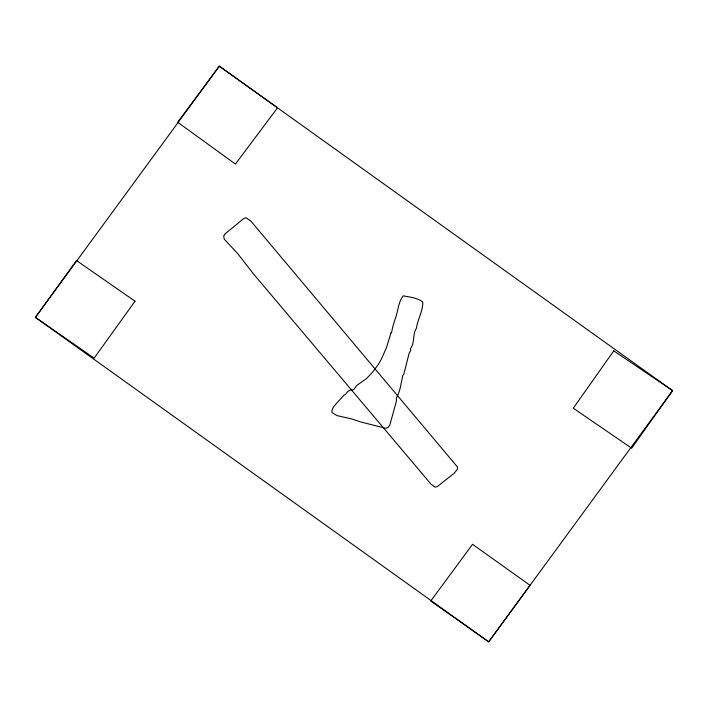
<?xml version="1.0" encoding="UTF-8"?>
<svg xmlns="http://www.w3.org/2000/svg" width="708" height="708" viewBox="0 0 708 708"><rect width="100%" height="100%" fill="white"/><g stroke="black" fill="none" stroke-linecap="round" stroke-linejoin="round"><path stroke-width="1.06" d="M390.913 333.061L386.577 347.318L381.727 358.398L378.391 364.39L372.674 372.019L366.744 378.382L356.947 385.302L353.69 389.657L349.814 390.223L347.442 391.86L345.539 394.4L343.707 395.312C339.99 400.445 334.38 404.162 331.937 410.251L331.972 412.507L337.096 415.631L351.832 418.977L360.558 421.906L385.683 428.26L387.896 427.614L389.807 425.083L396.489 400.878L396.356 397.993C400.25 391.453 401.1 383.152 402.719 375.727L403.808 374.267L409.091 353.425L410.631 350.602L410.596 348.345C415.092 342.584 412.277 334.424 416.366 328.353C417.693 319.184 422.897 311.361 422.8 302.05C417.304 297.696 409.799 297.13 403.206 295.829C398.383 301.891 398.153 310.237 395.701 317.423C394.099 322.273 392.489 326.892 391.736 331.964L390.913 333.061M613.774 350.858L573.285 408.197L631.642 448.199L672.6 390.63L219.321 66.171L177.637 122.227L235.428 164.061L277.545 107.784L219.321 66.171L35.4 317.37L488.679 641.829L672.6 390.63L613.774 350.858M135.024 301.201L94.129 358.159L35.4 317.37L76.491 260.544L135.024 301.201M225.286 233.693L223.684 235.906L224.224 239.083L237.95 253.924L253.553 274.005L431.084 484.228L435.199 487.157L437.411 486.511L454.403 473.103L457.678 468.767L457.368 466.873L250.986 221.232L246.101 217.745L243.897 218.409L225.286 233.693M530.035 585.304L488.679 641.829L430.729 601.039L472.555 544.293L530.035 585.304"/></g></svg>
